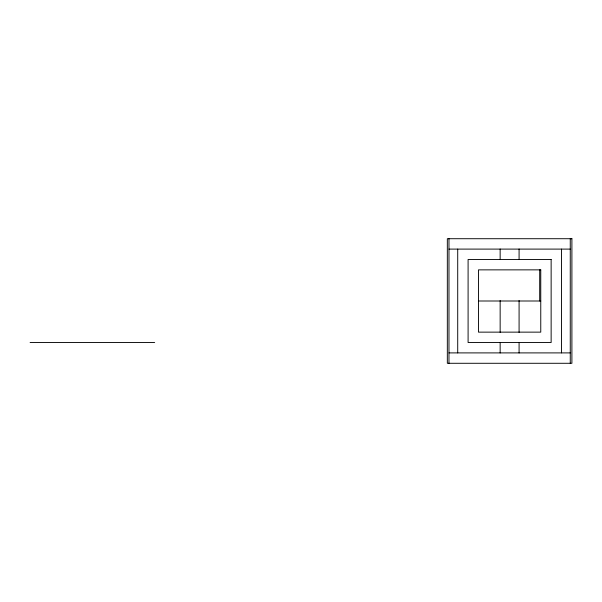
<?xml version="1.0" encoding="UTF-8"?>
<svg xmlns="http://www.w3.org/2000/svg" width="602" height="602" viewBox="0 0 602 602"><rect width="100%" height="100%" fill="white"/><g stroke="black" fill="none" stroke-linecap="round" stroke-linejoin="round"><path stroke-width="0.9" d="M448.972 249.1L570.26 249.1M478.477 301L540.762 301M30.1 342.523L154.669 342.523M448.972 352.9L570.26 352.9M570.26 238.716L570.26 363.284M561.523 249.1L561.523 352.9M539.693 269.862L539.693 301M519.082 249.017L519.082 259.319M519.082 300.533L519.082 332.379M519.082 342.681L519.082 352.983M500.149 249.017L500.149 259.319M500.149 300.533L500.149 332.379M500.149 342.681L500.149 352.983M457.716 249.1L457.716 352.9M448.972 238.716L448.972 363.284M571.9 238.716L447.331 238.716L447.331 363.284L571.9 363.284L571.9 238.716M551.139 259.477L468.093 259.477L468.093 342.523L551.139 342.523L551.139 259.477M540.762 269.862L478.477 269.862L478.477 332.138L540.762 332.138L540.762 269.862"/></g></svg>
